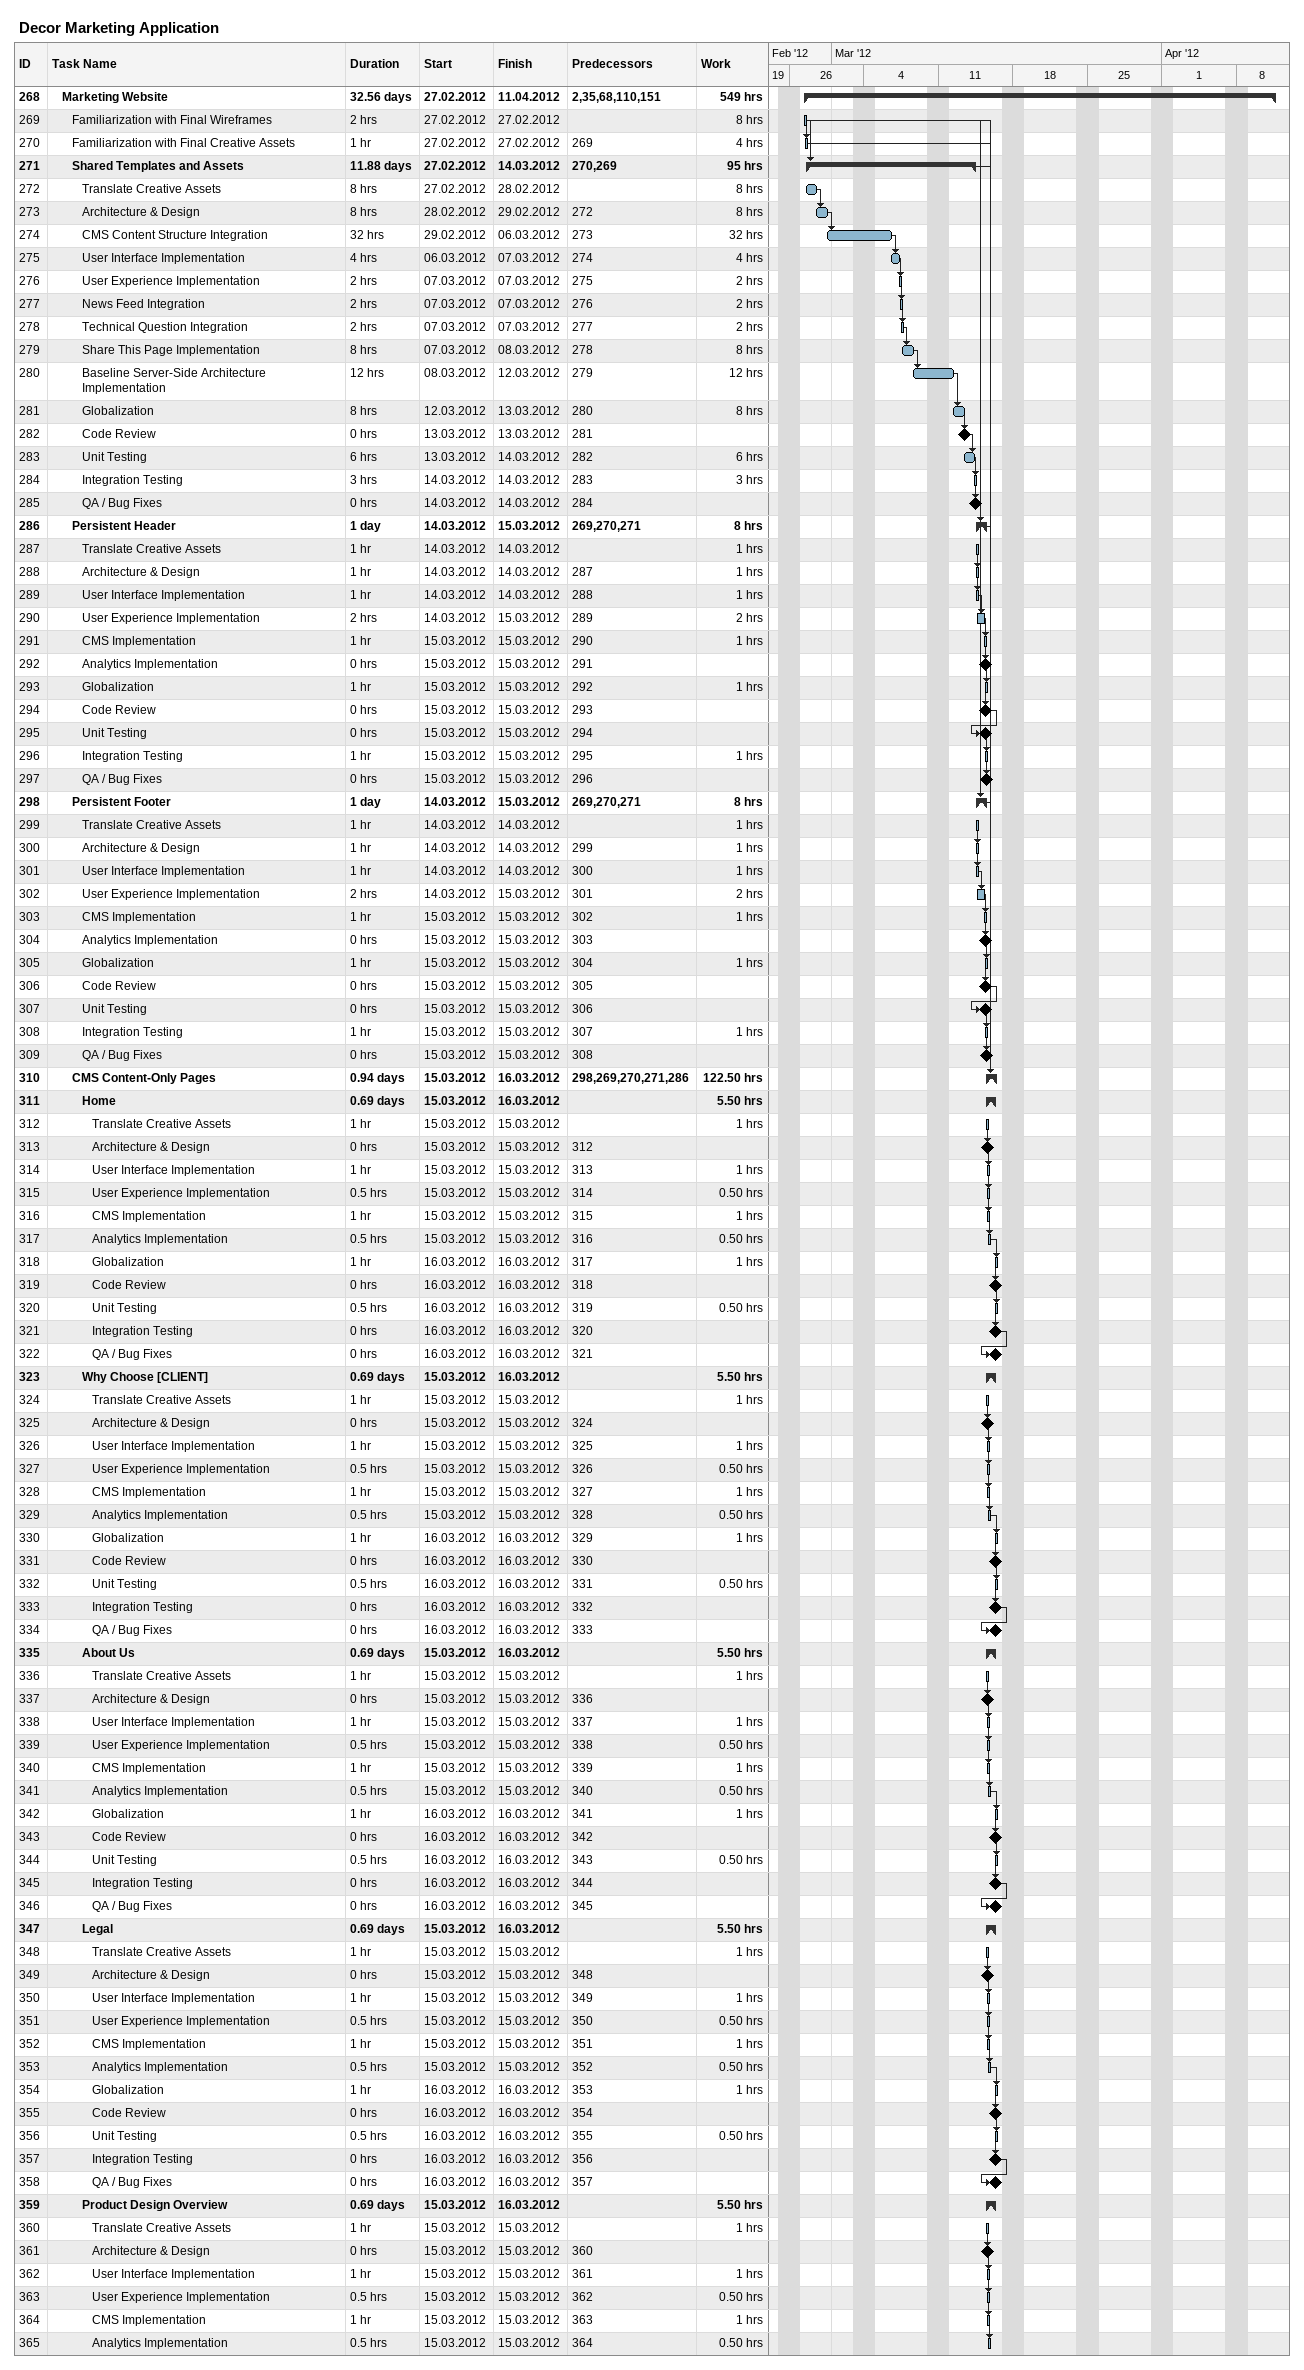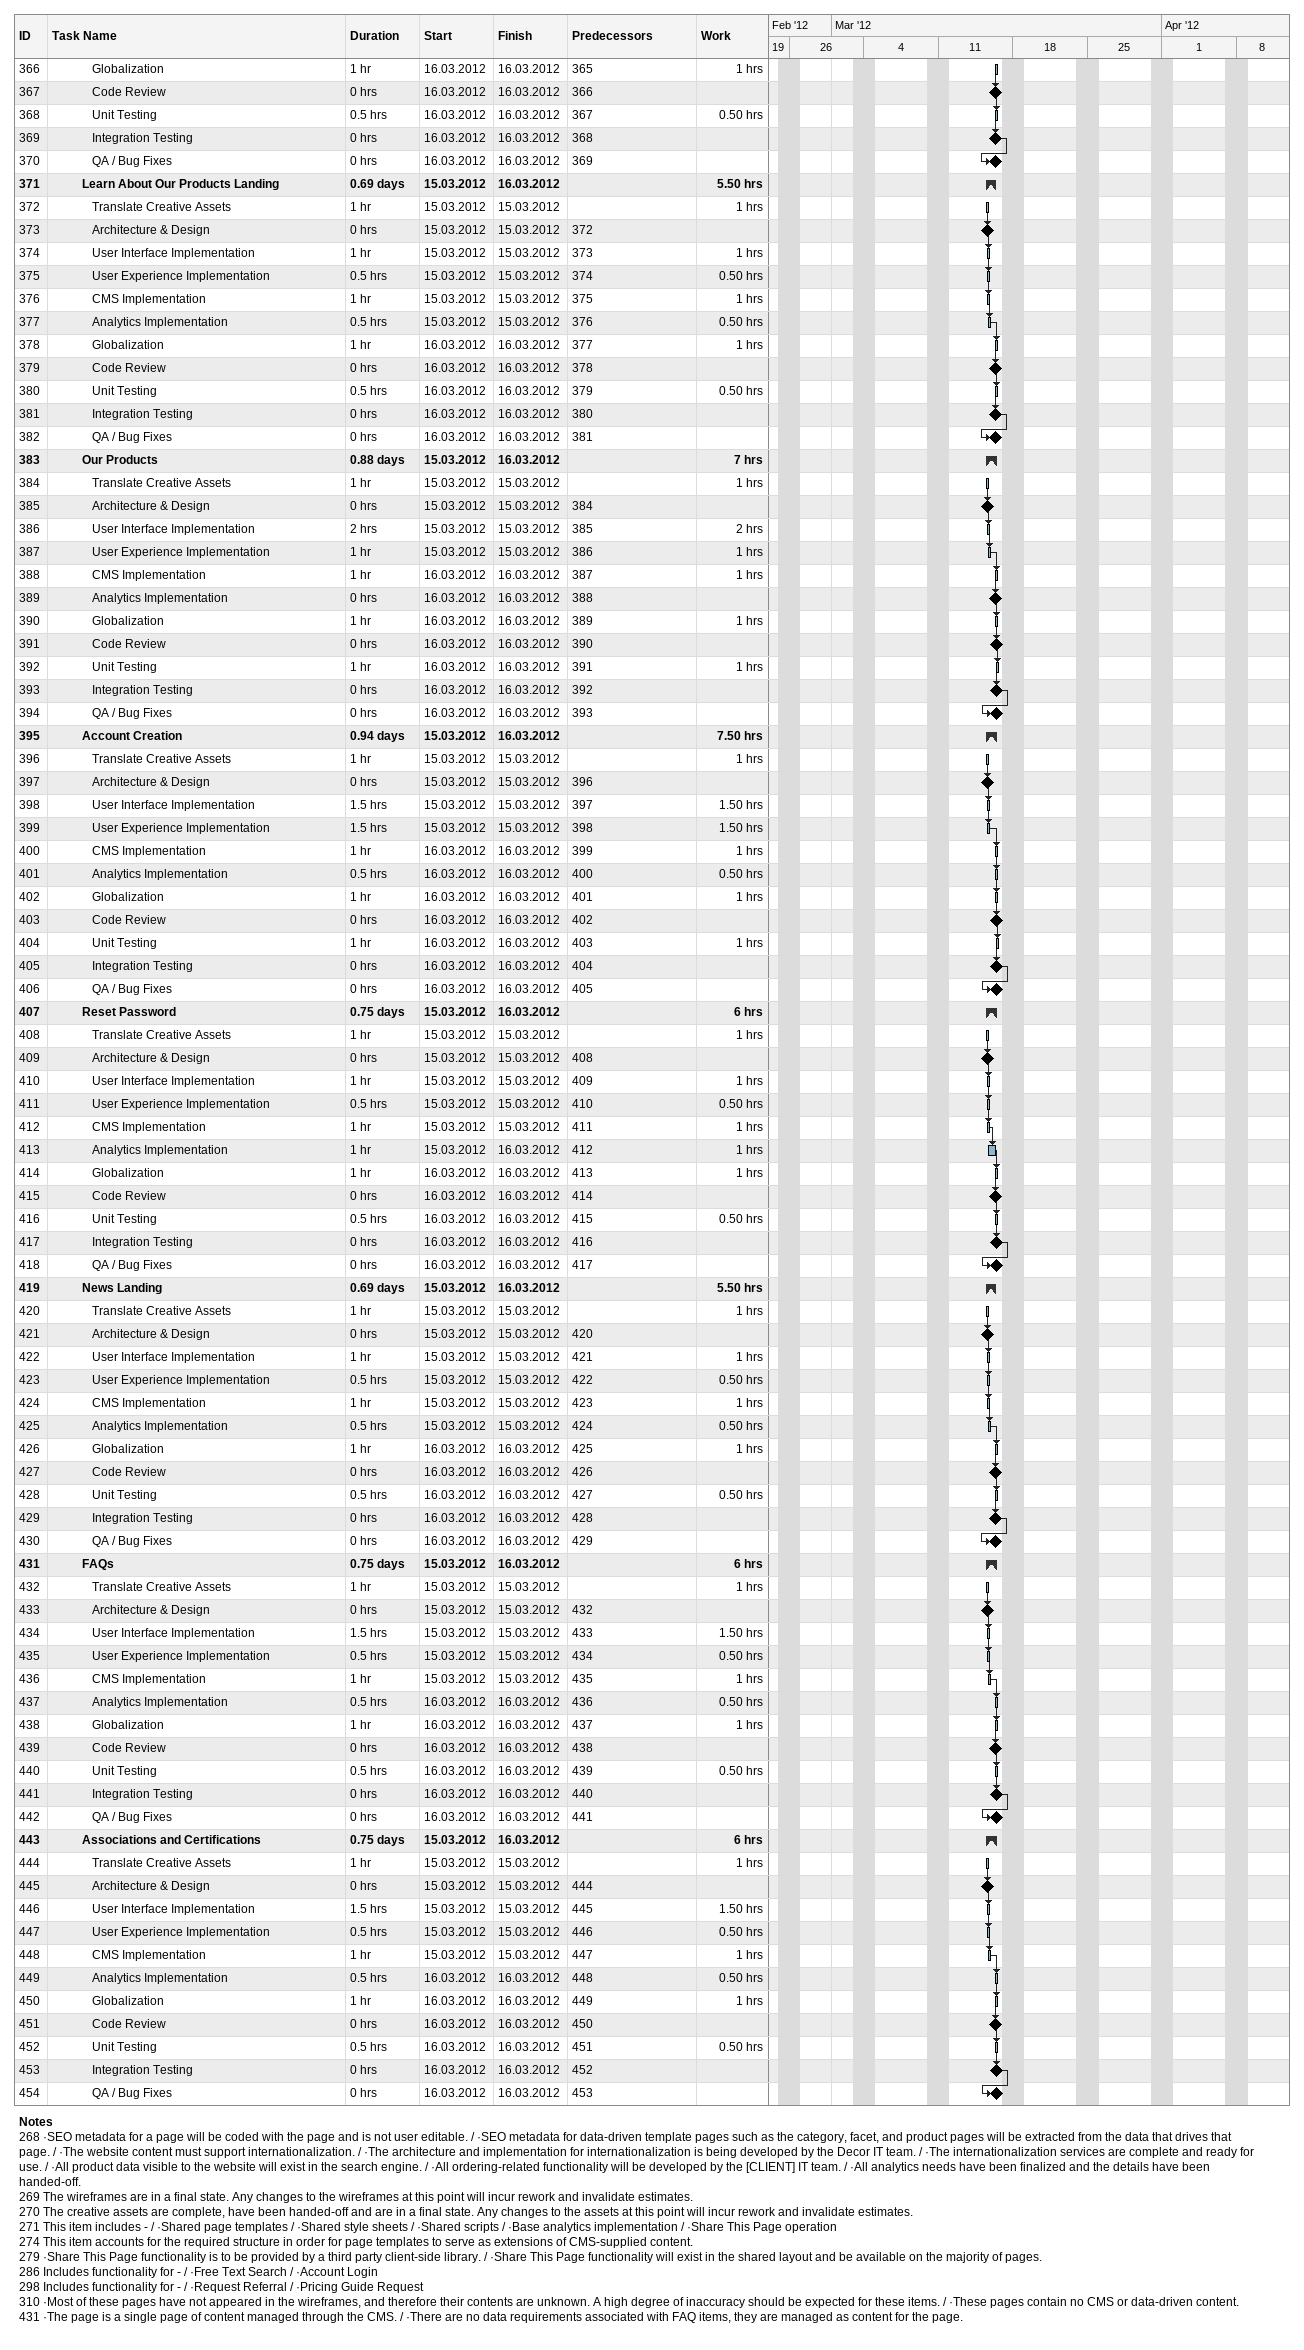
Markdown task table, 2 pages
Decor Marketing Application

| ID | Level | Task | Duration | Start | Finish | Predecessors | Work (h) |
|---|---|---|---|---|---|---|---|
| 268 | 2 | **Marketing Website** | 32.56d | 2012-02-27 | 2012-04-11 | 2, 35, 68, 110, 151 | 549 |
| 269 | 3 | Familiarization with Final Wireframes | 2h | 2012-02-27 | 2012-02-27 |  | 8 |
| 270 | 3 | Familiarization with Final Creative Assets | 1h | 2012-02-27 | 2012-02-27 | 269 | 4 |
| 271 | 3 | **Shared Templates and Assets** | 11.88d | 2012-02-27 | 2012-03-14 | 270, 269 | 95 |
| 272 | 4 | Translate Creative Assets | 8h | 2012-02-27 | 2012-02-28 |  | 8 |
| 273 | 4 | Architecture & Design | 8h | 2012-02-28 | 2012-02-29 | 272 | 8 |
| 274 | 4 | CMS Content Structure Integration | 32h | 2012-02-29 | 2012-03-06 | 273 | 32 |
| 275 | 4 | User Interface Implementation | 4h | 2012-03-06 | 2012-03-07 | 274 | 4 |
| 276 | 4 | User Experience Implementation | 2h | 2012-03-07 | 2012-03-07 | 275 | 2 |
| 277 | 4 | News Feed Integration | 2h | 2012-03-07 | 2012-03-07 | 276 | 2 |
| 278 | 4 | Technical Question Integration | 2h | 2012-03-07 | 2012-03-07 | 277 | 2 |
| 279 | 4 | Share This Page Implementation | 8h | 2012-03-07 | 2012-03-08 | 278 | 8 |
| 280 | 4 | Baseline Server-Side Architecture Implementation | 12h | 2012-03-08 | 2012-03-12 | 279 | 12 |
| 281 | 4 | Globalization | 8h | 2012-03-12 | 2012-03-13 | 280 | 8 |
| 282 | 4 | Code Review | 0h | 2012-03-13 | 2012-03-13 | 281 |  |
| 283 | 4 | Unit Testing | 6h | 2012-03-13 | 2012-03-14 | 282 | 6 |
| 284 | 4 | Integration Testing | 3h | 2012-03-14 | 2012-03-14 | 283 | 3 |
| 285 | 4 | QA / Bug Fixes | 0h | 2012-03-14 | 2012-03-14 | 284 |  |
| 286 | 3 | **Persistent Header** | 1d | 2012-03-14 | 2012-03-15 | 269, 270, 271 | 8 |
| 287 | 4 | Translate Creative Assets | 1h | 2012-03-14 | 2012-03-14 |  | 1 |
| 288 | 4 | Architecture & Design | 1h | 2012-03-14 | 2012-03-14 | 287 | 1 |
| 289 | 4 | User Interface Implementation | 1h | 2012-03-14 | 2012-03-14 | 288 | 1 |
| 290 | 4 | User Experience Implementation | 2h | 2012-03-14 | 2012-03-15 | 289 | 2 |
| 291 | 4 | CMS Implementation | 1h | 2012-03-15 | 2012-03-15 | 290 | 1 |
| 292 | 4 | Analytics Implementation | 0h | 2012-03-15 | 2012-03-15 | 291 |  |
| 293 | 4 | Globalization | 1h | 2012-03-15 | 2012-03-15 | 292 | 1 |
| 294 | 4 | Code Review | 0h | 2012-03-15 | 2012-03-15 | 293 |  |
| 295 | 4 | Unit Testing | 0h | 2012-03-15 | 2012-03-15 | 294 |  |
| 296 | 4 | Integration Testing | 1h | 2012-03-15 | 2012-03-15 | 295 | 1 |
| 297 | 4 | QA / Bug Fixes | 0h | 2012-03-15 | 2012-03-15 | 296 |  |
| 298 | 3 | **Persistent Footer** | 1d | 2012-03-14 | 2012-03-15 | 269, 270, 271 | 8 |
| 299 | 4 | Translate Creative Assets | 1h | 2012-03-14 | 2012-03-14 |  | 1 |
| 300 | 4 | Architecture & Design | 1h | 2012-03-14 | 2012-03-14 | 299 | 1 |
| 301 | 4 | User Interface Implementation | 1h | 2012-03-14 | 2012-03-14 | 300 | 1 |
| 302 | 4 | User Experience Implementation | 2h | 2012-03-14 | 2012-03-15 | 301 | 2 |
| 303 | 4 | CMS Implementation | 1h | 2012-03-15 | 2012-03-15 | 302 | 1 |
| 304 | 4 | Analytics Implementation | 0h | 2012-03-15 | 2012-03-15 | 303 |  |
| 305 | 4 | Globalization | 1h | 2012-03-15 | 2012-03-15 | 304 | 1 |
| 306 | 4 | Code Review | 0h | 2012-03-15 | 2012-03-15 | 305 |  |
| 307 | 4 | Unit Testing | 0h | 2012-03-15 | 2012-03-15 | 306 |  |
| 308 | 4 | Integration Testing | 1h | 2012-03-15 | 2012-03-15 | 307 | 1 |
| 309 | 4 | QA / Bug Fixes | 0h | 2012-03-15 | 2012-03-15 | 308 |  |
| 310 | 3 | **CMS Content-Only Pages** | 0.94d | 2012-03-15 | 2012-03-16 | 298, 269, 270, 271, 286 | 122.50 |
| 311 | 4 | **Home** | 0.69d | 2012-03-15 | 2012-03-16 |  | 5.50 |
| 312 | 5 | Translate Creative Assets | 1h | 2012-03-15 | 2012-03-15 |  | 1 |
| 313 | 5 | Architecture & Design | 0h | 2012-03-15 | 2012-03-15 | 312 |  |
| 314 | 5 | User Interface Implementation | 1h | 2012-03-15 | 2012-03-15 | 313 | 1 |
| 315 | 5 | User Experience Implementation | 0.5h | 2012-03-15 | 2012-03-15 | 314 | 0.50 |
| 316 | 5 | CMS Implementation | 1h | 2012-03-15 | 2012-03-15 | 315 | 1 |
| 317 | 5 | Analytics Implementation | 0.5h | 2012-03-15 | 2012-03-15 | 316 | 0.50 |
| 318 | 5 | Globalization | 1h | 2012-03-16 | 2012-03-16 | 317 | 1 |
| 319 | 5 | Code Review | 0h | 2012-03-16 | 2012-03-16 | 318 |  |
| 320 | 5 | Unit Testing | 0.5h | 2012-03-16 | 2012-03-16 | 319 | 0.50 |
| 321 | 5 | Integration Testing | 0h | 2012-03-16 | 2012-03-16 | 320 |  |
| 322 | 5 | QA / Bug Fixes | 0h | 2012-03-16 | 2012-03-16 | 321 |  |
| 323 | 4 | **Why Choose [CLIENT]** | 0.69d | 2012-03-15 | 2012-03-16 |  | 5.50 |
| 324 | 5 | Translate Creative Assets | 1h | 2012-03-15 | 2012-03-15 |  | 1 |
| 325 | 5 | Architecture & Design | 0h | 2012-03-15 | 2012-03-15 | 324 |  |
| 326 | 5 | User Interface Implementation | 1h | 2012-03-15 | 2012-03-15 | 325 | 1 |
| 327 | 5 | User Experience Implementation | 0.5h | 2012-03-15 | 2012-03-15 | 326 | 0.50 |
| 328 | 5 | CMS Implementation | 1h | 2012-03-15 | 2012-03-15 | 327 | 1 |
| 329 | 5 | Analytics Implementation | 0.5h | 2012-03-15 | 2012-03-15 | 328 | 0.50 |
| 330 | 5 | Globalization | 1h | 2012-03-16 | 2012-03-16 | 329 | 1 |
| 331 | 5 | Code Review | 0h | 2012-03-16 | 2012-03-16 | 330 |  |
| 332 | 5 | Unit Testing | 0.5h | 2012-03-16 | 2012-03-16 | 331 | 0.50 |
| 333 | 5 | Integration Testing | 0h | 2012-03-16 | 2012-03-16 | 332 |  |
| 334 | 5 | QA / Bug Fixes | 0h | 2012-03-16 | 2012-03-16 | 333 |  |
| 335 | 4 | **About Us** | 0.69d | 2012-03-15 | 2012-03-16 |  | 5.50 |
| 336 | 5 | Translate Creative Assets | 1h | 2012-03-15 | 2012-03-15 |  | 1 |
| 337 | 5 | Architecture & Design | 0h | 2012-03-15 | 2012-03-15 | 336 |  |
| 338 | 5 | User Interface Implementation | 1h | 2012-03-15 | 2012-03-15 | 337 | 1 |
| 339 | 5 | User Experience Implementation | 0.5h | 2012-03-15 | 2012-03-15 | 338 | 0.50 |
| 340 | 5 | CMS Implementation | 1h | 2012-03-15 | 2012-03-15 | 339 | 1 |
| 341 | 5 | Analytics Implementation | 0.5h | 2012-03-15 | 2012-03-15 | 340 | 0.50 |
| 342 | 5 | Globalization | 1h | 2012-03-16 | 2012-03-16 | 341 | 1 |
| 343 | 5 | Code Review | 0h | 2012-03-16 | 2012-03-16 | 342 |  |
| 344 | 5 | Unit Testing | 0.5h | 2012-03-16 | 2012-03-16 | 343 | 0.50 |
| 345 | 5 | Integration Testing | 0h | 2012-03-16 | 2012-03-16 | 344 |  |
| 346 | 5 | QA / Bug Fixes | 0h | 2012-03-16 | 2012-03-16 | 345 |  |
| 347 | 4 | **Legal** | 0.69d | 2012-03-15 | 2012-03-16 |  | 5.50 |
| 348 | 5 | Translate Creative Assets | 1h | 2012-03-15 | 2012-03-15 |  | 1 |
| 349 | 5 | Architecture & Design | 0h | 2012-03-15 | 2012-03-15 | 348 |  |
| 350 | 5 | User Interface Implementation | 1h | 2012-03-15 | 2012-03-15 | 349 | 1 |
| 351 | 5 | User Experience Implementation | 0.5h | 2012-03-15 | 2012-03-15 | 350 | 0.50 |
| 352 | 5 | CMS Implementation | 1h | 2012-03-15 | 2012-03-15 | 351 | 1 |
| 353 | 5 | Analytics Implementation | 0.5h | 2012-03-15 | 2012-03-15 | 352 | 0.50 |
| 354 | 5 | Globalization | 1h | 2012-03-16 | 2012-03-16 | 353 | 1 |
| 355 | 5 | Code Review | 0h | 2012-03-16 | 2012-03-16 | 354 |  |
| 356 | 5 | Unit Testing | 0.5h | 2012-03-16 | 2012-03-16 | 355 | 0.50 |
| 357 | 5 | Integration Testing | 0h | 2012-03-16 | 2012-03-16 | 356 |  |
| 358 | 5 | QA / Bug Fixes | 0h | 2012-03-16 | 2012-03-16 | 357 |  |
| 359 | 4 | **Product Design Overview** | 0.69d | 2012-03-15 | 2012-03-16 |  | 5.50 |
| 360 | 5 | Translate Creative Assets | 1h | 2012-03-15 | 2012-03-15 |  | 1 |
| 361 | 5 | Architecture & Design | 0h | 2012-03-15 | 2012-03-15 | 360 |  |
| 362 | 5 | User Interface Implementation | 1h | 2012-03-15 | 2012-03-15 | 361 | 1 |
| 363 | 5 | User Experience Implementation | 0.5h | 2012-03-15 | 2012-03-15 | 362 | 0.50 |
| 364 | 5 | CMS Implementation | 1h | 2012-03-15 | 2012-03-15 | 363 | 1 |
| 365 | 5 | Analytics Implementation | 0.5h | 2012-03-15 | 2012-03-15 | 364 | 0.50 |
| 366 | 5 | Globalization | 1h | 2012-03-16 | 2012-03-16 | 365 | 1 |
| 367 | 5 | Code Review | 0h | 2012-03-16 | 2012-03-16 | 366 |  |
| 368 | 5 | Unit Testing | 0.5h | 2012-03-16 | 2012-03-16 | 367 | 0.50 |
| 369 | 5 | Integration Testing | 0h | 2012-03-16 | 2012-03-16 | 368 |  |
| 370 | 5 | QA / Bug Fixes | 0h | 2012-03-16 | 2012-03-16 | 369 |  |
| 371 | 4 | **Learn About Our Products Landing** | 0.69d | 2012-03-15 | 2012-03-16 |  | 5.50 |
| 372 | 5 | Translate Creative Assets | 1h | 2012-03-15 | 2012-03-15 |  | 1 |
| 373 | 5 | Architecture & Design | 0h | 2012-03-15 | 2012-03-15 | 372 |  |
| 374 | 5 | User Interface Implementation | 1h | 2012-03-15 | 2012-03-15 | 373 | 1 |
| 375 | 5 | User Experience Implementation | 0.5h | 2012-03-15 | 2012-03-15 | 374 | 0.50 |
| 376 | 5 | CMS Implementation | 1h | 2012-03-15 | 2012-03-15 | 375 | 1 |
| 377 | 5 | Analytics Implementation | 0.5h | 2012-03-15 | 2012-03-15 | 376 | 0.50 |
| 378 | 5 | Globalization | 1h | 2012-03-16 | 2012-03-16 | 377 | 1 |
| 379 | 5 | Code Review | 0h | 2012-03-16 | 2012-03-16 | 378 |  |
| 380 | 5 | Unit Testing | 0.5h | 2012-03-16 | 2012-03-16 | 379 | 0.50 |
| 381 | 5 | Integration Testing | 0h | 2012-03-16 | 2012-03-16 | 380 |  |
| 382 | 5 | QA / Bug Fixes | 0h | 2012-03-16 | 2012-03-16 | 381 |  |
| 383 | 4 | **Our Products** | 0.88d | 2012-03-15 | 2012-03-16 |  | 7 |
| 384 | 5 | Translate Creative Assets | 1h | 2012-03-15 | 2012-03-15 |  | 1 |
| 385 | 5 | Architecture & Design | 0h | 2012-03-15 | 2012-03-15 | 384 |  |
| 386 | 5 | User Interface Implementation | 2h | 2012-03-15 | 2012-03-15 | 385 | 2 |
| 387 | 5 | User Experience Implementation | 1h | 2012-03-15 | 2012-03-15 | 386 | 1 |
| 388 | 5 | CMS Implementation | 1h | 2012-03-16 | 2012-03-16 | 387 | 1 |
| 389 | 5 | Analytics Implementation | 0h | 2012-03-16 | 2012-03-16 | 388 |  |
| 390 | 5 | Globalization | 1h | 2012-03-16 | 2012-03-16 | 389 | 1 |
| 391 | 5 | Code Review | 0h | 2012-03-16 | 2012-03-16 | 390 |  |
| 392 | 5 | Unit Testing | 1h | 2012-03-16 | 2012-03-16 | 391 | 1 |
| 393 | 5 | Integration Testing | 0h | 2012-03-16 | 2012-03-16 | 392 |  |
| 394 | 5 | QA / Bug Fixes | 0h | 2012-03-16 | 2012-03-16 | 393 |  |
| 395 | 4 | **Account Creation** | 0.94d | 2012-03-15 | 2012-03-16 |  | 7.50 |
| 396 | 5 | Translate Creative Assets | 1h | 2012-03-15 | 2012-03-15 |  | 1 |
| 397 | 5 | Architecture & Design | 0h | 2012-03-15 | 2012-03-15 | 396 |  |
| 398 | 5 | User Interface Implementation | 1.5h | 2012-03-15 | 2012-03-15 | 397 | 1.50 |
| 399 | 5 | User Experience Implementation | 1.5h | 2012-03-15 | 2012-03-15 | 398 | 1.50 |
| 400 | 5 | CMS Implementation | 1h | 2012-03-16 | 2012-03-16 | 399 | 1 |
| 401 | 5 | Analytics Implementation | 0.5h | 2012-03-16 | 2012-03-16 | 400 | 0.50 |
| 402 | 5 | Globalization | 1h | 2012-03-16 | 2012-03-16 | 401 | 1 |
| 403 | 5 | Code Review | 0h | 2012-03-16 | 2012-03-16 | 402 |  |
| 404 | 5 | Unit Testing | 1h | 2012-03-16 | 2012-03-16 | 403 | 1 |
| 405 | 5 | Integration Testing | 0h | 2012-03-16 | 2012-03-16 | 404 |  |
| 406 | 5 | QA / Bug Fixes | 0h | 2012-03-16 | 2012-03-16 | 405 |  |
| 407 | 4 | **Reset Password** | 0.75d | 2012-03-15 | 2012-03-16 |  | 6 |
| 408 | 5 | Translate Creative Assets | 1h | 2012-03-15 | 2012-03-15 |  | 1 |
| 409 | 5 | Architecture & Design | 0h | 2012-03-15 | 2012-03-15 | 408 |  |
| 410 | 5 | User Interface Implementation | 1h | 2012-03-15 | 2012-03-15 | 409 | 1 |
| 411 | 5 | User Experience Implementation | 0.5h | 2012-03-15 | 2012-03-15 | 410 | 0.50 |
| 412 | 5 | CMS Implementation | 1h | 2012-03-15 | 2012-03-15 | 411 | 1 |
| 413 | 5 | Analytics Implementation | 1h | 2012-03-15 | 2012-03-16 | 412 | 1 |
| 414 | 5 | Globalization | 1h | 2012-03-16 | 2012-03-16 | 413 | 1 |
| 415 | 5 | Code Review | 0h | 2012-03-16 | 2012-03-16 | 414 |  |
| 416 | 5 | Unit Testing | 0.5h | 2012-03-16 | 2012-03-16 | 415 | 0.50 |
| 417 | 5 | Integration Testing | 0h | 2012-03-16 | 2012-03-16 | 416 |  |
| 418 | 5 | QA / Bug Fixes | 0h | 2012-03-16 | 2012-03-16 | 417 |  |
| 419 | 4 | **News Landing** | 0.69d | 2012-03-15 | 2012-03-16 |  | 5.50 |
| 420 | 5 | Translate Creative Assets | 1h | 2012-03-15 | 2012-03-15 |  | 1 |
| 421 | 5 | Architecture & Design | 0h | 2012-03-15 | 2012-03-15 | 420 |  |
| 422 | 5 | User Interface Implementation | 1h | 2012-03-15 | 2012-03-15 | 421 | 1 |
| 423 | 5 | User Experience Implementation | 0.5h | 2012-03-15 | 2012-03-15 | 422 | 0.50 |
| 424 | 5 | CMS Implementation | 1h | 2012-03-15 | 2012-03-15 | 423 | 1 |
| 425 | 5 | Analytics Implementation | 0.5h | 2012-03-15 | 2012-03-15 | 424 | 0.50 |
| 426 | 5 | Globalization | 1h | 2012-03-16 | 2012-03-16 | 425 | 1 |
| 427 | 5 | Code Review | 0h | 2012-03-16 | 2012-03-16 | 426 |  |
| 428 | 5 | Unit Testing | 0.5h | 2012-03-16 | 2012-03-16 | 427 | 0.50 |
| 429 | 5 | Integration Testing | 0h | 2012-03-16 | 2012-03-16 | 428 |  |
| 430 | 5 | QA / Bug Fixes | 0h | 2012-03-16 | 2012-03-16 | 429 |  |
| 431 | 4 | **FAQs** | 0.75d | 2012-03-15 | 2012-03-16 |  | 6 |
| 432 | 5 | Translate Creative Assets | 1h | 2012-03-15 | 2012-03-15 |  | 1 |
| 433 | 5 | Architecture & Design | 0h | 2012-03-15 | 2012-03-15 | 432 |  |
| 434 | 5 | User Interface Implementation | 1.5h | 2012-03-15 | 2012-03-15 | 433 | 1.50 |
| 435 | 5 | User Experience Implementation | 0.5h | 2012-03-15 | 2012-03-15 | 434 | 0.50 |
| 436 | 5 | CMS Implementation | 1h | 2012-03-15 | 2012-03-15 | 435 | 1 |
| 437 | 5 | Analytics Implementation | 0.5h | 2012-03-16 | 2012-03-16 | 436 | 0.50 |
| 438 | 5 | Globalization | 1h | 2012-03-16 | 2012-03-16 | 437 | 1 |
| 439 | 5 | Code Review | 0h | 2012-03-16 | 2012-03-16 | 438 |  |
| 440 | 5 | Unit Testing | 0.5h | 2012-03-16 | 2012-03-16 | 439 | 0.50 |
| 441 | 5 | Integration Testing | 0h | 2012-03-16 | 2012-03-16 | 440 |  |
| 442 | 5 | QA / Bug Fixes | 0h | 2012-03-16 | 2012-03-16 | 441 |  |
| 443 | 4 | **Associations and Certifications** | 0.75d | 2012-03-15 | 2012-03-16 |  | 6 |
| 444 | 5 | Translate Creative Assets | 1h | 2012-03-15 | 2012-03-15 |  | 1 |
| 445 | 5 | Architecture & Design | 0h | 2012-03-15 | 2012-03-15 | 444 |  |
| 446 | 5 | User Interface Implementation | 1.5h | 2012-03-15 | 2012-03-15 | 445 | 1.50 |
| 447 | 5 | User Experience Implementation | 0.5h | 2012-03-15 | 2012-03-15 | 446 | 0.50 |
| 448 | 5 | CMS Implementation | 1h | 2012-03-15 | 2012-03-15 | 447 | 1 |
| 449 | 5 | Analytics Implementation | 0.5h | 2012-03-16 | 2012-03-16 | 448 | 0.50 |
| 450 | 5 | Globalization | 1h | 2012-03-16 | 2012-03-16 | 449 | 1 |
| 451 | 5 | Code Review | 0h | 2012-03-16 | 2012-03-16 | 450 |  |
| 452 | 5 | Unit Testing | 0.5h | 2012-03-16 | 2012-03-16 | 451 | 0.50 |
| 453 | 5 | Integration Testing | 0h | 2012-03-16 | 2012-03-16 | 452 |  |
| 454 | 5 | QA / Bug Fixes | 0h | 2012-03-16 | 2012-03-16 | 453 |  |

Notes
- 268: ·SEO metadata for a page will be coded with the page and is not user editable. / ·SEO metadata for data-driven template pages such as the category, facet, and product pages will be extracted from the data that drives that page. / ·The website content must support internationalization. / ·The architecture and implementation for internationalization is being developed by the Decor IT team. / ·The internationalization services are complete and ready for use. / ·All product data visible to the website will exist in the search engine. / ·All ordering-related functionality will be developed by the [CLIENT] IT team. / ·All analytics needs have been finalized and the details have been handed-off.
- 269: The wireframes are in a final state. Any changes to the wireframes at this point will incur rework and invalidate estimates.
- 270: The creative assets are complete, have been handed-off and are in a final state. Any changes to the assets at this point will incur rework and invalidate estimates.
- 271: This item includes - / ·Shared page templates / ·Shared style sheets / ·Shared scripts / ·Base analytics implementation / ·Share This Page operation
- 274: This item accounts for the required structure in order for page templates to serve as extensions of CMS-supplied content.
- 279: ·Share This Page functionality is to be provided by a third party client-side library. / ·Share This Page functionality will exist in the shared layout and be available on the majority of pages.
- 286: Includes functionality for - / ·Free Text Search / ·Account Login
- 298: Includes functionality for - / ·Request Referral / ·Pricing Guide Request
- 310: ·Most of these pages have not appeared in the wireframes, and therefore their contents are unknown. A high degree of inaccuracy should be expected for these items. / ·These pages contain no CMS or data-driven content.
- 431: ·The page is a single page of content managed through the CMS. / ·There are no data requirements associated with FAQ items, they are managed as content for the page.
